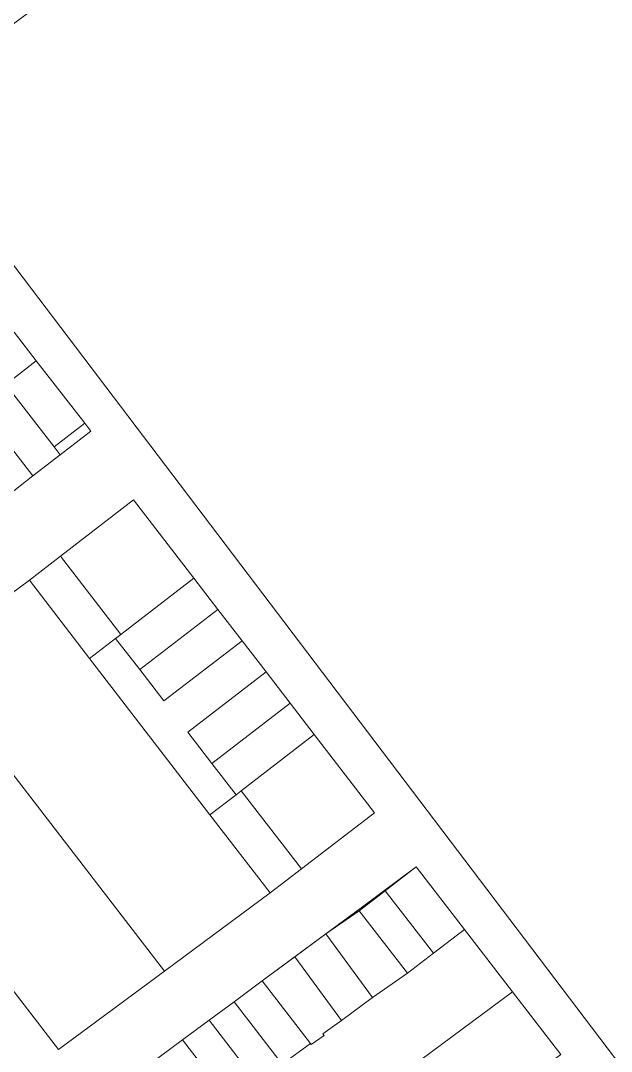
# Model space of a CAD drawing. Header units: metres. Extents: x 3873 to 16340, y -5213 to 3289.
# Drawn here: x 4707.2 to 4886.7, y 1543.7 to 1857.1 of the extents above; entities that cross this region are included whole.
import ezdxf

# ---------------------------------------------------------------- set-up
doc = ezdxf.new("R2010")
doc.units = ezdxf.units.M
doc.layers.add('CONTEXTO-MANZANAS', color=8, linetype='Continuous', lineweight=0, plot=False)
doc.layers.add('CONTEXTO-PARCELAS', color=9, linetype='Continuous', lineweight=0, plot=False)

msp = doc.modelspace()

# ---------------------------------------------------------------- linework, layer by layer
at = {"layer": 'CONTEXTO-MANZANAS'}
for points in [[(4705.18, 1762.28), (4711.93, 1753.59), (4726.65, 1734.64), (4728.49, 1732.27)], [(4728.49, 1732.27), (4719.21, 1725.06), (4710.92, 1718.62), (4702.63, 1712.18)], [(4677.66, 1663.1), (4709.81, 1686.91), (4719.32, 1694.23), (4741.51, 1711.31), (4759.81, 1687.54), (4767.13, 1678.03), (4774.45, 1668.52), (4781.77, 1659.01), (4789.08, 1649.5), (4796.4, 1639.99), (4814.7, 1616.22), (4792.51, 1599.14), (4783.01, 1591.82), (4750.88, 1568.01), (4718.72, 1544.23), (4645.5, 1639.32), (4677.66, 1663.1)], [(4799.88, 1579.38), (4810.63, 1587.35), (4827.41, 1599.76), (4842.03, 1580.76), (4856.69, 1561.73), (4871.35, 1542.7)], [(4743, 1537.27), (4756.38, 1547.18), (4764.42, 1553.14), (4772.02, 1558.77), (4780.59, 1565.11), (4799.88, 1579.38)]]:
    msp.add_lwpolyline(points, dxfattribs=at)
at = {"layer": 'CONTEXTO-PARCELAS'}
for points in [[(5433.14, 1255.28), (5367.5, 1248.71), (5355.98, 1237.96), (5237.54, 1399.27), (5138.81, 1529.45), (4985.3, 1413.03), (4669.36, 1829.58), (4872.95, 1981.11), (5433.14, 1255.28)], [(5433.14, 1255.28), (5367.5, 1248.71), (5355.98, 1237.96), (5237.54, 1399.27), (5138.81, 1529.45), (4985.3, 1413.03), (4669.36, 1829.58), (4872.95, 1981.11), (5433.14, 1255.28)], [(5433.14, 1255.28), (5367.5, 1248.71), (5355.98, 1237.96), (5237.54, 1399.27), (5138.81, 1529.45), (4985.3, 1413.03), (4669.36, 1829.58), (4872.95, 1981.11), (5433.14, 1255.28)], [(4711.93, 1753.59), (4702.65, 1746.39), (4694.36, 1739.94), (4692.19, 1738.26), (4685.44, 1746.94), (4705.18, 1762.28), (4711.93, 1753.59)], [(4711.93, 1753.59), (4702.65, 1746.39), (4694.36, 1739.94), (4692.19, 1738.26), (4685.44, 1746.94), (4705.18, 1762.28), (4711.93, 1753.59)], [(4726.65, 1734.64), (4717.37, 1727.43), (4702.65, 1746.39), (4711.93, 1753.59), (4726.65, 1734.64)], [(4726.65, 1734.64), (4717.37, 1727.43), (4702.65, 1746.39), (4711.93, 1753.59), (4726.65, 1734.64)], [(4726.65, 1734.64), (4717.37, 1727.43), (4702.65, 1746.39), (4711.93, 1753.59), (4726.65, 1734.64)], [(4710.92, 1718.62), (4694.36, 1739.94), (4702.65, 1746.39), (4717.37, 1727.43), (4719.21, 1725.06), (4710.92, 1718.62)], [(4710.92, 1718.62), (4694.36, 1739.94), (4702.65, 1746.39), (4717.37, 1727.43), (4719.21, 1725.06), (4710.92, 1718.62)], [(4710.92, 1718.62), (4694.36, 1739.94), (4702.65, 1746.39), (4717.37, 1727.43), (4719.21, 1725.06), (4710.92, 1718.62)], [(4702.63, 1712.18), (4686.07, 1733.5), (4692.19, 1738.26), (4694.36, 1739.94), (4710.92, 1718.62), (4702.63, 1712.18)], [(4702.63, 1712.18), (4686.07, 1733.5), (4692.19, 1738.26), (4694.36, 1739.94), (4710.92, 1718.62), (4702.63, 1712.18)], [(4702.63, 1712.18), (4686.07, 1733.5), (4692.19, 1738.26), (4694.36, 1739.94), (4710.92, 1718.62), (4702.63, 1712.18)], [(4719.32, 1694.23), (4741.51, 1711.31), (4759.81, 1687.54), (4737.62, 1670.46), (4719.32, 1694.23)], [(4719.32, 1694.23), (4741.51, 1711.31), (4759.81, 1687.54), (4737.62, 1670.46), (4719.32, 1694.23)], [(4719.32, 1694.23), (4737.62, 1670.46), (4736.03, 1669.24), (4728.11, 1663.14), (4709.81, 1686.92), (4719.32, 1694.23)], [(4719.32, 1694.23), (4737.62, 1670.46), (4736.03, 1669.24), (4728.11, 1663.14), (4709.81, 1686.92), (4719.32, 1694.23)], [(4677.66, 1663.1), (4709.81, 1686.91), (4728.11, 1663.14), (4764.71, 1615.6), (4783.01, 1591.82), (4750.88, 1568.01), (4677.66, 1663.1)], [(4677.66, 1663.1), (4709.81, 1686.91), (4728.11, 1663.14), (4764.71, 1615.6), (4783.01, 1591.82), (4750.88, 1568.01), (4677.66, 1663.1)], [(4767.13, 1678.03), (4743.35, 1659.73), (4736.03, 1669.24), (4737.62, 1670.46), (4759.81, 1687.54), (4767.13, 1678.03)], [(4767.13, 1678.03), (4743.35, 1659.73), (4736.03, 1669.24), (4737.62, 1670.46), (4759.81, 1687.54), (4767.13, 1678.03)], [(4774.45, 1668.52), (4750.67, 1650.22), (4743.35, 1659.73), (4767.13, 1678.03), (4774.45, 1668.52)], [(4774.45, 1668.52), (4750.67, 1650.22), (4743.35, 1659.73), (4767.13, 1678.03), (4774.45, 1668.52)], [(4781.77, 1659.01), (4757.99, 1640.71), (4765.31, 1631.2), (4772.63, 1621.69), (4764.71, 1615.6), (4728.11, 1663.14), (4736.03, 1669.24), (4743.35, 1659.73), (4750.67, 1650.22), (4774.45, 1668.52), (4781.77, 1659.01)], [(4781.77, 1659.01), (4757.99, 1640.71), (4765.31, 1631.2), (4772.63, 1621.69), (4764.71, 1615.6), (4728.11, 1663.14), (4736.03, 1669.24), (4743.35, 1659.73), (4750.67, 1650.22), (4774.45, 1668.52), (4781.77, 1659.01)], [(4718.72, 1544.23), (4645.5, 1639.32), (4677.66, 1663.1), (4750.88, 1568.01), (4718.72, 1544.23)], [(4718.72, 1544.23), (4645.5, 1639.32), (4677.66, 1663.1), (4750.88, 1568.01), (4718.72, 1544.23)], [(4789.08, 1649.5), (4765.31, 1631.2), (4757.99, 1640.71), (4781.77, 1659.01), (4789.08, 1649.5)], [(4789.08, 1649.5), (4765.31, 1631.2), (4757.99, 1640.71), (4781.77, 1659.01), (4789.08, 1649.5)], [(4796.4, 1639.99), (4774.22, 1622.91), (4772.63, 1621.69), (4765.31, 1631.2), (4789.08, 1649.5), (4796.4, 1639.99)], [(4796.4, 1639.99), (4774.22, 1622.91), (4772.63, 1621.69), (4765.31, 1631.2), (4789.08, 1649.5), (4796.4, 1639.99)], [(4774.22, 1622.91), (4796.4, 1639.99), (4814.7, 1616.22), (4792.51, 1599.14), (4774.22, 1622.91)], [(4774.22, 1622.91), (4796.4, 1639.99), (4814.7, 1616.22), (4792.51, 1599.14), (4774.22, 1622.91)], [(4774.22, 1622.91), (4792.51, 1599.14), (4783.01, 1591.82), (4764.71, 1615.6), (4772.63, 1621.69), (4774.22, 1622.91)], [(4774.22, 1622.91), (4792.51, 1599.14), (4783.01, 1591.82), (4764.71, 1615.6), (4772.63, 1621.69), (4774.22, 1622.91)], [(4818, 1592.52), (4827.4, 1599.76), (4842.05, 1580.74), (4832.64, 1573.5), (4818, 1592.52)], [(4818, 1592.52), (4827.4, 1599.76), (4842.05, 1580.74), (4832.64, 1573.5), (4818, 1592.52)], [(4810.08, 1586.42), (4818, 1592.52), (4832.64, 1573.5), (4824.72, 1567.4), (4810.08, 1586.42)], [(4810.08, 1586.42), (4818, 1592.52), (4832.64, 1573.5), (4824.72, 1567.4), (4810.08, 1586.42)], [(4814.06, 1560.04), (4799.88, 1579.38), (4810.08, 1586.42), (4824.72, 1567.4), (4814.06, 1560.04)], [(4814.06, 1560.04), (4799.88, 1579.38), (4810.08, 1586.42), (4824.72, 1567.4), (4814.06, 1560.04)], [(4804.65, 1553.08), (4814.06, 1560.04), (4824.72, 1567.4), (4832.64, 1573.5), (4842.05, 1580.74), (4856.69, 1561.73), (4801.29, 1520.74), (4786.64, 1539.77), (4795.22, 1546.1), (4795.44, 1545.79), (4799.41, 1548.45), (4799.06, 1548.95), (4804.65, 1553.08)], [(4804.65, 1553.08), (4814.06, 1560.04), (4824.72, 1567.4), (4832.64, 1573.5), (4842.05, 1580.74), (4856.69, 1561.73), (4801.29, 1520.74), (4786.64, 1539.77), (4795.22, 1546.1), (4795.44, 1545.79), (4799.41, 1548.45), (4799.06, 1548.95), (4804.65, 1553.08)], [(4804.65, 1553.08), (4790.46, 1572.42), (4799.88, 1579.38), (4814.06, 1560.04), (4804.65, 1553.08)], [(4804.65, 1553.08), (4790.46, 1572.42), (4799.88, 1579.38), (4814.06, 1560.04), (4804.65, 1553.08)], [(4795.44, 1545.79), (4795.22, 1546.1), (4780.59, 1565.11), (4790.46, 1572.42), (4804.65, 1553.08), (4799.06, 1548.95), (4799.41, 1548.45), (4795.44, 1545.79)], [(4795.44, 1545.79), (4795.22, 1546.1), (4780.59, 1565.11), (4790.46, 1572.42), (4804.65, 1553.08), (4799.06, 1548.95), (4799.41, 1548.45), (4795.44, 1545.79)], [(4780.59, 1565.11), (4795.22, 1546.1), (4786.64, 1539.77), (4772.02, 1558.77), (4780.59, 1565.11)], [(4780.59, 1565.11), (4795.22, 1546.1), (4786.64, 1539.77), (4772.02, 1558.77), (4780.59, 1565.11)], [(4803.24, 1518.2), (4801.29, 1520.74), (4856.69, 1561.73), (4871.35, 1542.7), (4814.63, 1500.73), (4803.24, 1518.2)], [(4803.24, 1518.2), (4801.29, 1520.74), (4856.69, 1561.73), (4871.35, 1542.7), (4814.63, 1500.73), (4803.24, 1518.2)], [(4772.02, 1558.77), (4786.64, 1539.77), (4803.24, 1518.2), (4795.75, 1512.43), (4781.6, 1530.81), (4764.42, 1553.14), (4772.02, 1558.77)], [(4772.02, 1558.77), (4786.64, 1539.77), (4803.24, 1518.2), (4795.75, 1512.43), (4781.6, 1530.81), (4764.42, 1553.14), (4772.02, 1558.77)], [(4764.42, 1553.14), (4781.6, 1530.81), (4773.67, 1524.71), (4756.38, 1547.18), (4764.42, 1553.14)], [(4764.42, 1553.14), (4781.6, 1530.81), (4773.67, 1524.71), (4756.38, 1547.18), (4764.42, 1553.14)], [(4743, 1537.27), (4756.38, 1547.18), (4773.67, 1524.71), (4759.86, 1514.49), (4743, 1537.27)], [(4743, 1537.27), (4756.38, 1547.18), (4773.67, 1524.71), (4759.86, 1514.49), (4743, 1537.27)]]:
    msp.add_lwpolyline(points, dxfattribs=at)

doc.saveas('drawing.dxf')
